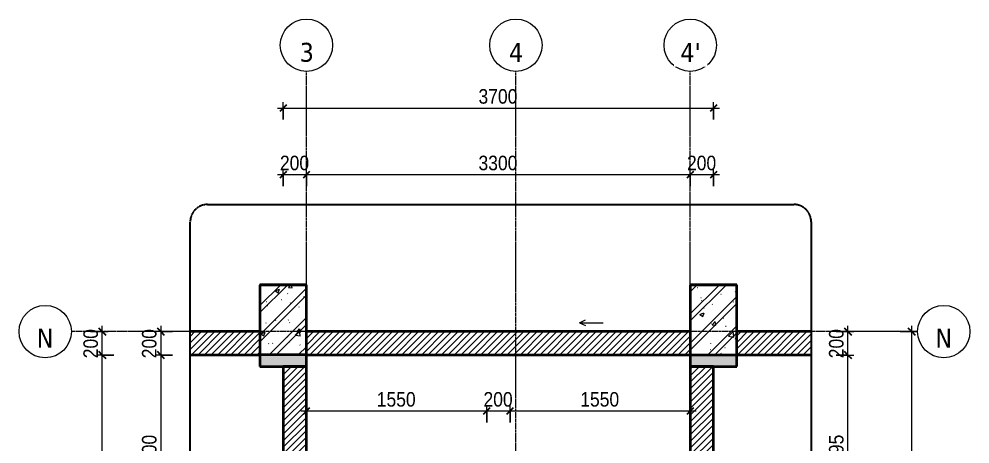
# Model space of a CAD drawing. Header units: millimetres. Extents: x 39389 to 101854, y -4225 to 80933.
# Drawn here: x 58104 to 66281, y 77271 to 80924 of the extents above; entities that cross this region are included whole.
import ezdxf

# ---------------------------------------------------------------- set-up
doc = ezdxf.new("R2010")
doc.units = ezdxf.units.MM
for name, pattern in [('Dash - Tight', [4.5, 3, -1.5]), ('Grid Line', [22.225, 12.7, -3.175, 3.175, -3.175]), ('Hidden', [7.14375, 4.7625, -2.38125]), ('Overhead', [3.96875, 2.38125, -1.5875])]:
    doc.linetypes.add(name, pattern=pattern)
for name, color, linetype, lineweight in [('0-4', 50, 'Continuous', 5), ('A-ANNO-DIMS', 211, 'Continuous', 9), ('A-ANNO-DIMS-50', 211, 'Continuous', 9), ('A-DETL-GENF-1', 92, 'Dash - Tight', 18), ('A-DETL-GENF-2', 254, 'Continuous', 18), ('A-DETL-GENF-3', 92, 'Hidden', 25), ('A-DETL-MEDM', 33, 'Continuous', 35), ('A-GLAZ', 151, 'Continuous', 18), ('A-WALL-1', 113, 'Continuous', 35), ('A-WALL-PATT-1', 111, 'Continuous', 18), ('M-EQPM', 50, 'Continuous', 18), ('M-EQPM-1', 50, 'Continuous', 25), ('S-COLS-1', 9, 'Continuous', 5), ('S-COLS-2', 7, 'Continuous', 35), ('S-GRID-1', 1, 'Grid Line', 9), ('S-GRID-IDEN', 1, 'Continuous', 9), ('S-STRS-MBND', 31, 'Overhead', 18)]:
    doc.layers.add(name, color=color, linetype=linetype, lineweight=lineweight)
doc.styles.add('Tahoma_B', font='tahomabd.ttf', dxfattribs={"height": 162.5})
doc.styles.add('UTM Avo', font='', dxfattribs={"width": 0.9, "height": 125})
doc.styles.get('UTM Avo').set_extended_font_data('UTM Avo')
doc.dimstyles.new('1_Dim_chi_tiet_2_5', dxfattribs={"dimscale": 304.8, "dimtxt": 124.912619, "dimasz": 0.19685, "dimexe": 0.164042, "dimexo": 0.0625, "dimgap": 0.016404, "dimtad": 1, "dimdec": 0, "dimrnd": 5, "dimzin": 0, "dimdsep": 46, "dimtxsty": 'UTM Avo', "dimblk1": 'OBLIQUE', "dimblk2": 'OBLIQUE', "dimsah": 1, "dimcen": 0.09, "dimdle": 0.164042, "dimazin": 0, "dimtfac": 1, "dimtdec": 4, "dimtix": 1, "dimtmove": 0, "dimatfit": 3, "dimfxl": 0.328084, "dimfxlon": 1, "dimtvp": 1, "dimtolj": 1, "dimtzin": 0, "dimarcsym": 2})
pattern_1 = [(45, (17923.5, 0), (-28.284271, 28.284271), [])]

# ---------------------------------------------------------------- blocks, each defined once
blk = doc.blocks.new('NCV_TKTC_KET CAU_rvt-3-TKCS_THANG BỘ TB1 - MẶT BẰNG TẦNG 2-7')
at = {"layer": 'S-COLS-1'}
for points in [[(42652.6, 77936.9), (42652.6, 78038.6), (42252.6, 78038.6), (42252.6, 77936.9)], [(46352.6, 77936.9), (46352.6, 78036.9), (45952.6, 78036.9), (45952.6, 77936.9)]]:
    blk.add_hatch(color=256, dxfattribs=at).paths.add_polyline_path(points)
at = {"layer": 'S-COLS-2'}
for p, q in [((42252.6, 78038.6), (42252.6, 77936.9)), ((42652.6, 77936.9), (42652.6, 78038.6)), ((45952.6, 78036.9), (45952.6, 77936.9)), ((46352.6, 77936.9), (46352.6, 78036.9)), ((42252.6, 77936.9), (42652.6, 77936.9)), ((45952.6, 77936.9), (46352.6, 77936.9))]:
    blk.add_line(p, q, dxfattribs=at)
blk = doc.blocks.new('1_FAMILY RVT - W01-WxH 1000x3200-3536800-TKCS_THANG BỘ TB1 - MẶT BẰNG TẦNG 2-7')
at = {"layer": 'A-GLAZ'}
for q in [(749.2, 197.79), (749.2, 146.99), (901.6, 172.39)]:
    blk.add_line((698.4, 172.39), q, dxfattribs=at)
blk = doc.blocks.new('TKTC_XREF_251221_MB TANG 2-7 - TKTC_XREF_251221_MB TANG 2-7-2039446-TKCS_THANG BỘ TB1 - MẶT BẰNG TẦNG 2-7')
at = {"layer": 'M-EQPM-1'}
for p, q in [((8600.1, 61403.3), (8600.1, 61400)), ((9000.1, 61403.3), (8600.1, 61403.3)), ((9000.1, 61001.6), (9000.1, 61403.3)), ((12300, 61403.3), (12300, 61400)), ((12700, 61403.3), (12300, 61403.3)), ((12700, 61400), (12700, 61403.3)), ((8600, 61001.6), (8000.1, 61001.6)), ((12300, 61001.6), (9000.1, 61001.6)), ((13339.7, 61001.6), (12700, 61001.6))]:
    blk.add_line(p, q, dxfattribs=at)
blk = doc.blocks.new('BORDER VIEW - BORDER VIEW-3754246-TKCS_THANG BỘ TB1 - MẶT BẰNG TẦNG 2-7')
at = {"layer": 'A-DETL-GENF-3'}
for p, q in [((150, 9792.6), (5189.7, 9792.6)), ((0, 150), (0, 9642.6)), ((5339.7, 9642.6), (5339.7, 150))]:
    blk.add_line(p, q, dxfattribs=at)
for centre, start, end in [((150, 9642.6), 90, 180), ((5189.7, 9642.6), 360, 90)]:
    blk.add_arc(centre, 150, start, end, dxfattribs=at)
blk = doc.blocks.new('Grid - M_Grid Head - Circle-353313-TKCS_THANG BỘ TB1 - MẶT BẰNG TẦNG 2-7')
at = {"layer": 'S-GRID-IDEN'}
blk.add_circle((0, 0), 4.5, dxfattribs=at)
blk = doc.blocks.new('DIMBLOCK81-TKCS_THANG BỘ TB1 - MẶT BẰNG TẦNG 2-7')
at = {"layer": 'A-ANNO-DIMS-50'}
for p, q in [((60576.1, 77654.5), (60576.1, 77504.5)), ((60576.1, 77554.5), (60576.1, 77654.5)), ((62126.5, 77454.5), (62126.5, 77604.5)), ((60526.1, 77554.5), (62126.5, 77554.5)), ((62126.5, 77554.5), (62126.5, 77454.5))]:
    blk.add_line(p, q, dxfattribs=at)
at = {"layer": 'A-ANNO-DIMS-50', "lineweight": 25}
for p, q in [((60576.1, 77554.5), (60546.1, 77524.5)), ((60576.1, 77554.5), (60606.1, 77584.5)), ((62126.5, 77554.5), (62096.5, 77524.5)), ((62126.5, 77554.5), (62156.5, 77584.5))]:
    blk.add_line(p, q, dxfattribs=at)
at = {"layer": 'A-ANNO-DIMS-50', "color": 0, "insert": (61180.1, 77716.9), "char_height": 125, "width": 410.824, "attachment_point": 1, "line_spacing_factor": 1.110334, "style": 'UTM Avo'}
blk.add_mtext('1550', dxfattribs=at)
blk = doc.blocks.new('_Oblique')
at = {"color": 0, "linetype": 'ByBlock', "lineweight": -2}
blk.add_line((-0.5, -0.5), (0.5, 0.5), dxfattribs=at)
blk = doc.blocks.new('DIMBLOCK82-TKCS_THANG BỘ TB1 - MẶT BẰNG TẦNG 2-7')
at = {"layer": 'A-ANNO-DIMS-50'}
for p, q in [((62126.5, 77454.5), (62126.5, 77604.5)), ((62326.1, 77454.5), (62326.1, 77604.5)), ((62126.5, 77554.5), (62326.1, 77554.5)), ((62126.5, 77554.5), (62126.5, 77454.5)), ((62326.1, 77554.5), (62326.1, 77454.5))]:
    blk.add_line(p, q, dxfattribs=at)
at = {"layer": 'A-ANNO-DIMS-50', "lineweight": 25}
for p, q in [((62126.5, 77554.5), (62096.5, 77524.5)), ((62126.5, 77554.5), (62156.5, 77584.5)), ((62326.1, 77554.5), (62296.1, 77524.5)), ((62326.1, 77554.5), (62356.1, 77584.5))]:
    blk.add_line(p, q, dxfattribs=at)
at = {"layer": 'A-ANNO-DIMS-50', "color": 0, "insert": (62097.9, 77716.9), "char_height": 125, "width": 308.118, "attachment_point": 1, "line_spacing_factor": 1.110334, "style": 'UTM Avo'}
blk.add_mtext('200', dxfattribs=at)
blk = doc.blocks.new('DIMBLOCK83-TKCS_THANG BỘ TB1 - MẶT BẰNG TẦNG 2-7')
at = {"layer": 'A-ANNO-DIMS-50'}
for p, q in [((62326.1, 77454.5), (62326.1, 77604.5)), ((63876.1, 77654.5), (63876.1, 77504.5)), ((63876.1, 77554.5), (63876.1, 77654.5)), ((62326.1, 77554.5), (63926.1, 77554.5)), ((62326.1, 77554.5), (62326.1, 77454.5))]:
    blk.add_line(p, q, dxfattribs=at)
at = {"layer": 'A-ANNO-DIMS-50', "lineweight": 25}
for p, q in [((62326.1, 77554.5), (62296.1, 77524.5)), ((62326.1, 77554.5), (62356.1, 77584.5)), ((63876.1, 77554.5), (63846.1, 77524.5)), ((63876.1, 77554.5), (63906.1, 77584.5))]:
    blk.add_line(p, q, dxfattribs=at)
at = {"layer": 'A-ANNO-DIMS-50', "color": 0, "insert": (62929.9, 77716.9), "char_height": 125, "width": 410.824, "attachment_point": 1, "line_spacing_factor": 1.110334, "style": 'UTM Avo'}
blk.add_mtext('1550', dxfattribs=at)
blk = doc.blocks.new('DIMBLOCK86-TKCS_THANG BỘ TB1 - MẶT BẰNG TẦNG 2-7')
at = {"layer": 'A-ANNO-DIMS-50'}
for p, q in [((65131, 78034.9), (65281, 78034.9)), ((65231, 78034.9), (65131, 78034.9)), ((65231, 76339), (65231, 78034.9)), ((65131, 76339), (65281, 76339)), ((65231, 76339), (65131, 76339))]:
    blk.add_line(p, q, dxfattribs=at)
at = {"layer": 'A-ANNO-DIMS-50', "lineweight": 25}
for p, q in [((65231, 78034.9), (65201, 78064.9)), ((65231, 78034.9), (65261, 78004.9)), ((65231, 76339), (65201, 76369)), ((65231, 76339), (65261, 76309))]:
    blk.add_line(p, q, dxfattribs=at)
at = {"layer": 'A-ANNO-DIMS-50', "color": 0, "insert": (65068.6, 77015.8), "char_height": 125, "width": 410.824, "attachment_point": 1, "rotation": 90, "line_spacing_factor": 1.110334, "style": 'UTM Avo'}
blk.add_mtext('1695', dxfattribs=at)
blk = doc.blocks.new('DIMBLOCK87-TKCS_THANG BỘ TB1 - MẶT BẰNG TẦNG 2-7')
at = {"layer": 'A-ANNO-DIMS-50', "lineweight": 25}
for p, q in [((65231, 78236.9), (65201, 78266.9)), ((65231, 78236.9), (65261, 78206.9)), ((65231, 78034.9), (65201, 78064.9)), ((65231, 78034.9), (65261, 78004.9))]:
    blk.add_line(p, q, dxfattribs=at)
at = {"layer": 'A-ANNO-DIMS-50'}
for p, q in [((65231, 78034.9), (65231, 78286.9)), ((65131, 78236.9), (65281, 78236.9)), ((65231, 78236.9), (65131, 78236.9)), ((65131, 78034.9), (65281, 78034.9)), ((65231, 78034.9), (65131, 78034.9))]:
    blk.add_line(p, q, dxfattribs=at)
at = {"layer": 'A-ANNO-DIMS-50', "color": 0, "insert": (65068.6, 78007.5), "char_height": 125, "width": 308.118, "attachment_point": 1, "rotation": 90, "line_spacing_factor": 1.110334, "style": 'UTM Avo'}
blk.add_mtext('200', dxfattribs=at)
blk = doc.blocks.new('DIMBLOCK88-TKCS_THANG BỘ TB1 - MẶT BẰNG TẦNG 2-7')
at = {"layer": 'A-ANNO-DIMS-50', "lineweight": 25}
for p, q in [((59323.6, 78236.9), (59293.6, 78266.9)), ((59323.6, 78236.9), (59353.6, 78206.9)), ((59323.6, 78034.9), (59293.6, 78064.9)), ((59323.6, 78034.9), (59353.6, 78004.9))]:
    blk.add_line(p, q, dxfattribs=at)
at = {"layer": 'A-ANNO-DIMS-50'}
for p, q in [((59323.6, 78286.9), (59323.6, 78034.9)), ((59423.6, 78236.9), (59273.6, 78236.9)), ((59323.6, 78236.9), (59423.6, 78236.9)), ((59423.6, 78034.9), (59273.6, 78034.9)), ((59323.6, 78034.9), (59423.6, 78034.9))]:
    blk.add_line(p, q, dxfattribs=at)
at = {"layer": 'A-ANNO-DIMS-50', "color": 0, "insert": (59161.2, 78007.5), "char_height": 125, "width": 308.118, "attachment_point": 1, "rotation": 90, "line_spacing_factor": 1.110334, "style": 'UTM Avo'}
blk.add_mtext('200', dxfattribs=at)
blk = doc.blocks.new('DIMBLOCK89-TKCS_THANG BỘ TB1 - MẶT BẰNG TẦNG 2-7')
at = {"layer": 'A-ANNO-DIMS-50'}
for p, q in [((59423.6, 78034.9), (59273.6, 78034.9)), ((59323.6, 78034.9), (59323.6, 76336.9)), ((59323.6, 78034.9), (59423.6, 78034.9)), ((59423.6, 76336.9), (59273.6, 76336.9)), ((59323.6, 76336.9), (59423.6, 76336.9))]:
    blk.add_line(p, q, dxfattribs=at)
at = {"layer": 'A-ANNO-DIMS-50', "lineweight": 25}
for p, q in [((59323.6, 78034.9), (59293.6, 78064.9)), ((59323.6, 78034.9), (59353.6, 78004.9)), ((59323.6, 76336.9), (59293.6, 76366.9)), ((59323.6, 76336.9), (59353.6, 76306.9))]:
    blk.add_line(p, q, dxfattribs=at)
at = {"layer": 'A-ANNO-DIMS-50', "color": 0, "insert": (59161.2, 77014.7), "char_height": 125, "width": 410.824, "attachment_point": 1, "rotation": 90, "line_spacing_factor": 1.110334, "style": 'UTM Avo'}
blk.add_mtext('1700', dxfattribs=at)
blk = doc.blocks.new('DIMBLOCK91-TKCS_THANG BỘ TB1 - MẶT BẰNG TẦNG 2-7')
at = {"layer": 'A-ANNO-DIMS-50'}
for p, q in [((60326.1, 79586.4), (60576.1, 79586.4)), ((60376.1, 79486.4), (60376.1, 79636.4)), ((60376.1, 79586.4), (60376.1, 79486.4)), ((60576.1, 79486.4), (60576.1, 79636.4)), ((60576.1, 79586.4), (60576.1, 79486.4))]:
    blk.add_line(p, q, dxfattribs=at)
at = {"layer": 'A-ANNO-DIMS-50', "lineweight": 25}
for p, q in [((60376.1, 79586.4), (60346.1, 79556.4)), ((60376.1, 79586.4), (60406.1, 79616.4)), ((60576.1, 79586.4), (60546.1, 79556.4)), ((60576.1, 79586.4), (60606.1, 79616.4))]:
    blk.add_line(p, q, dxfattribs=at)
at = {"layer": 'A-ANNO-DIMS-50', "color": 0, "insert": (60347.7, 79748.8), "char_height": 125, "width": 308.118, "attachment_point": 1, "line_spacing_factor": 1.110334, "style": 'UTM Avo'}
blk.add_mtext('200', dxfattribs=at)
blk = doc.blocks.new('DIMBLOCK92-TKCS_THANG BỘ TB1 - MẶT BẰNG TẦNG 2-7')
at = {"layer": 'A-ANNO-DIMS-50', "lineweight": 25}
for p, q in [((60576.1, 79586.4), (60546.1, 79556.4)), ((60576.1, 79586.4), (60606.1, 79616.4)), ((63876.1, 79586.4), (63846.1, 79556.4)), ((63876.1, 79586.4), (63906.1, 79616.4))]:
    blk.add_line(p, q, dxfattribs=at)
at = {"layer": 'A-ANNO-DIMS-50'}
for p, q in [((60576.1, 79486.4), (60576.1, 79636.4)), ((60576.1, 79586.4), (63876.1, 79586.4)), ((60576.1, 79586.4), (60576.1, 79486.4)), ((63876.1, 79486.4), (63876.1, 79636.4)), ((63876.1, 79586.4), (63876.1, 79486.4))]:
    blk.add_line(p, q, dxfattribs=at)
at = {"layer": 'A-ANNO-DIMS-50', "color": 0, "insert": (62054.9, 79748.8), "char_height": 125, "width": 410.824, "attachment_point": 1, "line_spacing_factor": 1.110334, "style": 'UTM Avo'}
blk.add_mtext('3300', dxfattribs=at)
blk = doc.blocks.new('DIMBLOCK93-TKCS_THANG BỘ TB1 - MẶT BẰNG TẦNG 2-7')
at = {"layer": 'A-ANNO-DIMS-50', "lineweight": 25}
for p, q in [((63876.1, 79586.4), (63846.1, 79556.4)), ((63876.1, 79586.4), (63906.1, 79616.4)), ((64076.1, 79586.4), (64046.1, 79556.4)), ((64076.1, 79586.4), (64106.1, 79616.4))]:
    blk.add_line(p, q, dxfattribs=at)
at = {"layer": 'A-ANNO-DIMS-50'}
for p, q in [((63876.1, 79486.4), (63876.1, 79636.4)), ((63876.1, 79586.4), (64126.1, 79586.4)), ((63876.1, 79586.4), (63876.1, 79486.4)), ((64076.1, 79486.4), (64076.1, 79636.4)), ((64076.1, 79586.4), (64076.1, 79486.4))]:
    blk.add_line(p, q, dxfattribs=at)
at = {"layer": 'A-ANNO-DIMS-50', "color": 0, "insert": (63847.7, 79748.8), "char_height": 125, "width": 308.118, "attachment_point": 1, "line_spacing_factor": 1.110334, "style": 'UTM Avo'}
blk.add_mtext('200', dxfattribs=at)
blk = doc.blocks.new('DIMBLOCK94-TKCS_THANG BỘ TB1 - MẶT BẰNG TẦNG 2-7')
at = {"layer": 'A-ANNO-DIMS-50'}
for p, q in [((60326.1, 80158.7), (64126.1, 80158.7)), ((60376.1, 80058.7), (60376.1, 80208.7)), ((60376.1, 80158.7), (60376.1, 80058.7)), ((64076.1, 80058.7), (64076.1, 80208.7)), ((64076.1, 80158.7), (64076.1, 80058.7))]:
    blk.add_line(p, q, dxfattribs=at)
at = {"layer": 'A-ANNO-DIMS-50', "lineweight": 25}
for p, q in [((60376.1, 80158.7), (60346.1, 80128.7)), ((60376.1, 80158.7), (60406.1, 80188.7)), ((64076.1, 80158.7), (64046.1, 80128.7)), ((64076.1, 80158.7), (64106.1, 80188.7))]:
    blk.add_line(p, q, dxfattribs=at)
at = {"layer": 'A-ANNO-DIMS-50', "color": 0, "insert": (62054.9, 80321.1), "char_height": 125, "width": 410.824, "attachment_point": 1, "line_spacing_factor": 1.110334, "style": 'UTM Avo'}
blk.add_mtext('3700', dxfattribs=at)
blk = doc.blocks.new('DIMBLOCK98-TKCS_THANG BỘ TB1 - MẶT BẰNG TẦNG 2-7')
at = {"layer": 'A-ANNO-DIMS-50', "lineweight": 25}
for p, q in [((65780.3, 78236.9), (65750.3, 78266.9)), ((65780.3, 78236.9), (65810.3, 78206.9)), ((65780.3, 71511.9), (65750.3, 71541.9)), ((65780.3, 71511.9), (65810.3, 71481.9))]:
    blk.add_line(p, q, dxfattribs=at)
at = {"layer": 'A-ANNO-DIMS-50'}
for p, q in [((65780.3, 71511.9), (65780.3, 78286.9)), ((65680.3, 78236.9), (65830.3, 78236.9)), ((65780.3, 78236.9), (65680.3, 78236.9)), ((65680.3, 71511.9), (65830.3, 71511.9)), ((65780.3, 71511.9), (65680.3, 71511.9))]:
    blk.add_line(p, q, dxfattribs=at)
at = {"layer": 'A-ANNO-DIMS-50', "color": 0, "insert": (65617.9, 74703.3), "char_height": 125, "width": 410.824, "attachment_point": 1, "rotation": 90, "line_spacing_factor": 1.110334, "style": 'UTM Avo'}
blk.add_mtext('6725', dxfattribs=at)
blk = doc.blocks.new('DIMBLOCK104-TKCS_THANG BỘ TB1 - MẶT BẰNG TẦNG 2-7')
at = {"layer": 'A-ANNO-DIMS-50'}
for p, q in [((58919.8, 78034.9), (58769.8, 78034.9)), ((58819.8, 71711.9), (58819.8, 78034.9)), ((58819.8, 78034.9), (58919.8, 78034.9)), ((58919.8, 71711.9), (58769.8, 71711.9)), ((58819.8, 71711.9), (58919.8, 71711.9))]:
    blk.add_line(p, q, dxfattribs=at)
at = {"layer": 'A-ANNO-DIMS-50', "lineweight": 25}
for p, q in [((58819.8, 78034.9), (58789.8, 78064.9)), ((58819.8, 78034.9), (58849.8, 78004.9)), ((58819.8, 71711.9), (58789.8, 71741.9)), ((58819.8, 71711.9), (58849.8, 71681.9))]:
    blk.add_line(p, q, dxfattribs=at)
at = {"layer": 'A-ANNO-DIMS-50', "color": 0, "insert": (58657.4, 74702.2), "char_height": 125, "width": 410.824, "attachment_point": 1, "rotation": 90, "line_spacing_factor": 1.110334, "style": 'UTM Avo'}
blk.add_mtext('6325', dxfattribs=at)
blk = doc.blocks.new('DIMBLOCK105-TKCS_THANG BỘ TB1 - MẶT BẰNG TẦNG 2-7')
at = {"layer": 'A-ANNO-DIMS-50', "lineweight": 25}
for p, q in [((58819.8, 78236.9), (58789.8, 78266.9)), ((58819.8, 78236.9), (58849.8, 78206.9)), ((58819.8, 78034.9), (58789.8, 78064.9)), ((58819.8, 78034.9), (58849.8, 78004.9))]:
    blk.add_line(p, q, dxfattribs=at)
at = {"layer": 'A-ANNO-DIMS-50'}
for p, q in [((58819.8, 78034.9), (58819.8, 78286.9)), ((58719.8, 78236.9), (58869.8, 78236.9)), ((58819.8, 78236.9), (58719.8, 78236.9)), ((58919.8, 78034.9), (58769.8, 78034.9)), ((58819.8, 78034.9), (58919.8, 78034.9))]:
    blk.add_line(p, q, dxfattribs=at)
at = {"layer": 'A-ANNO-DIMS-50', "color": 0, "insert": (58657.4, 78007.5), "char_height": 125, "width": 308.118, "attachment_point": 1, "rotation": 90, "line_spacing_factor": 1.110334, "style": 'UTM Avo'}
blk.add_mtext('200', dxfattribs=at)

msp = doc.modelspace()

# ---------------------------------------------------------------- hatches: boundary and pattern name
at = {"layer": 'A-DETL-GENF-2'}
h = msp.add_hatch(dxfattribs=at)
h.set_pattern_fill('FP_2', color=256, style=0, pattern_type=2)
h.set_pattern_definition([(50, (17923.5, 0), (364.3679, -31.8783), [38.1, -419.1]), (355, (17923.5, 0), (-70.4859, 382.1133), [30.48, -335.28]), (100.451, (17953.86, -2.66), (293.885, 350.2334), [32.38, -356.18]), (46.184, (17923.5, 101.6), (542.1585, -84.0858), [57.15, -628.65]), (96.636, (17968.7, 94.6), (474.805, 494.8554), [48.57, -534.27]), (351.184, (17923.5, 101.6), (474.8102, 494.85), [45.72, -502.92]), (21, (17974.3, 76.2), (303.2285, -204.5305), [38.1, -419.1]), (326, (17974.3, 76.2), (123.6039, 368.376), [30.48, -335.28]), (71.451, (17999.57, 59.16), (426.8341, 163.8427), [32.38, -356.18]), (37.5, (17923.5, 0), (6.17665, 169.11015), [3.353, -327.863, 3.353, -337.007, -336.55]), (37.5, (17923.5, 0), (6.17665, 169.11015), [-671.576, 3.353, -333.197]), (7.5, (17923.5, 0), (133.63888, 200.3615), [3.353, -190.703, 3.353, -320.243, -128.27]), (7.5, (17923.5, 0), (133.63888, 200.3615), [-517.652, 3.353, -124.917]), (327.5, (17810.22, 0), (271.18182, -11.45836), [3.353, -123.647, 3.353, -392.887, -525.78]), (327.5, (17810.22, 0), (271.18182, -11.45836), [-523.24, 3.353, -522.427]), (317.5, (17759.42, 0), (296.2585, 50.85285), [3.353, -161.747, 3.353, -259.791, -373.38]), (317.5, (17759.42, 0), (296.2585, 50.85285), [-428.244, 3.353, -370.027]), (45, (17923.5, 0), (-125.7236, 125.7236), []), (45, (17923.5, 190.5), (-125.7236, 125.7236), [])])
h.paths.add_polyline_path([(64276.1, 78036.9), (64276.1, 78636.9), (63876.1, 78636.9), (63876.1, 78036.9)])
h.paths.add_polyline_path([(60176.1, 78038.6), (60576.1, 78038.6), (60576.1, 78636.9), (60176.1, 78636.9)])
at = {"layer": 'A-WALL-PATT-1'}
h = msp.add_hatch(dxfattribs=at)
h.set_pattern_fill('FP_1', color=256, style=0, pattern_type=2)
h.set_pattern_definition(pattern_1)
h.paths.add_polyline_path([(60176.1, 78036.9), (60176.1, 78236.9), (59576.1, 78236.9), (59576.1, 78036.9)])
h = msp.add_hatch(dxfattribs=at)
h.set_pattern_fill('FP_1', color=256, style=0, pattern_type=2)
h.set_pattern_definition(pattern_1)
h.paths.add_polyline_path([(63876.1, 78036.9), (63876.1, 78236.9), (60576.1, 78236.9), (60576.1, 78036.9), (62233.9, 78036.9)])
h = msp.add_hatch(dxfattribs=at)
h.set_pattern_fill('FP_1', color=256, style=0, pattern_type=2)
h.set_pattern_definition(pattern_1)
h.paths.add_polyline_path([(64915.8, 78036.9), (64915.8, 78236.9), (64276.1, 78236.9), (64276.1, 78036.9)])
h = msp.add_hatch(dxfattribs=at)
h.set_pattern_fill('FP_1', color=256, style=0, pattern_type=2)
h.set_pattern_definition(pattern_1)
h.paths.add_polyline_path([(60576.1, 74716.9), (60576.1, 77936.9), (60376.1, 77936.9), (60376.1, 74716.9)])
h = msp.add_hatch(dxfattribs=at)
h.set_pattern_fill('FP_1', color=256, style=0, pattern_type=2)
h.set_pattern_definition(pattern_1)
h.paths.add_polyline_path([(63876.1, 74516.9), (64076.1, 74516.9), (64076.1, 77936.9), (63876.1, 77936.9), (63876.1, 75027.7)])

# ---------------------------------------------------------------- linework, layer by layer
at = {"layer": 'A-DETL-MEDM'}
for p, q in [((60576.1, 78636.9), (60176.1, 78636.9)), ((60176.1, 78636.9), (60176.1, 78038.6)), ((60576.1, 78038.6), (60576.1, 78636.9)), ((64276.1, 78636.9), (63876.1, 78636.9)), ((63876.1, 78636.9), (63876.1, 78036.9)), ((64276.1, 78036.9), (64276.1, 78636.9)), ((60176.1, 78038.6), (60576.1, 78038.6)), ((63876.1, 78036.9), (64276.1, 78036.9))]:
    msp.add_line(p, q, dxfattribs=at)
at = {"layer": 'A-WALL-1'}
for p, q in [((60176.1, 78236.9), (59576.1, 78236.9)), ((63876.1, 78236.9), (60576.1, 78236.9)), ((64915.8, 78236.9), (64276.1, 78236.9)), ((59576.1, 78036.9), (60176.1, 78036.9)), ((60176.1, 78036.9), (60176.1, 78038.6)), ((60576.1, 78038.6), (60576.1, 78036.9)), ((60576.1, 78036.9), (63876.1, 78036.9)), ((64276.1, 78036.9), (64915.8, 78036.9)), ((60576.1, 77936.9), (60376.1, 77936.9)), ((60376.1, 77936.9), (60376.1, 75337.4)), ((60576.1, 74516.9), (60576.1, 77936.9)), ((63876.1, 77936.9), (63876.1, 75920.4)), ((64076.1, 77936.9), (63876.1, 77936.9)), ((64076.1, 75337.4), (64076.1, 77936.9))]:
    msp.add_line(p, q, dxfattribs=at)
at = {"layer": 'S-GRID-1'}
for p, q in [((60576.1, 79223.7), (60576.1, 80473.7)), ((60576.1, 70065.2), (60576.1, 79223.7)), ((62376.1, 70065.2), (62376.1, 79223.7)), ((63876.1, 70065.2), (63876.1, 79223.7)), ((59804.2, 78236.9), (58554.2, 78236.9)), ((64581, 78236.9), (59804.2, 78236.9)), ((65831, 78236.9), (64581, 78236.9))]:
    msp.add_line(p, q, dxfattribs=at)
at = {"layer": 'S-STRS-MBND'}
for p, q in [((60576.5, 78036.9), (63876.1, 78036.9)), ((60576.5, 76339), (60576.5, 78036.9)), ((63876.1, 78036.9), (63876.1, 76339))]:
    msp.add_line(p, q, dxfattribs=at)

# ---------------------------------------------------------------- block references
at = {"layer": '0-4'}
msp.add_blockref('NCV_TKTC_KET CAU_rvt-3-TKCS_THANG BỘ TB1 - MẶT BẰNG TẦNG 2-7', (17923.5, 0), dxfattribs=at)
at = {"layer": 'A-DETL-GENF-1'}
msp.add_blockref('BORDER VIEW - BORDER VIEW-3754246-TKCS_THANG BỘ TB1 - MẶT BẰNG TẦNG 2-7', (59576.1, 69536.9), dxfattribs=at)
at = {"layer": 'A-GLAZ'}
msp.add_blockref('1_FAMILY RVT - W01-WxH 1000x3200-3536800-TKCS_THANG BỘ TB1 - MẶT BẰNG TẦNG 2-7', (62226.1, 78140.7), dxfattribs=at)
at = {"layer": 'M-EQPM'}
msp.add_blockref('TKTC_XREF_251221_MB TANG 2-7 - TKTC_XREF_251221_MB TANG 2-7-2039446-TKCS_THANG BỘ TB1 - MẶT BẰNG TẦNG 2-7', (51576.1, 17236.9), dxfattribs=at)
at = {"layer": 'S-GRID-IDEN', "xscale": 49.99999999999998, "yscale": 49.99999999999998, "zscale": 49.99999999999998}
for p in [(60576.1, 80698.7), (62376.1, 80698.7), (63876.1, 80698.7)]:
    msp.add_blockref('Grid - M_Grid Head - Circle-353313-TKCS_THANG BỘ TB1 - MẶT BẰNG TẦNG 2-7', p, dxfattribs=at)
at = {"layer": 'S-GRID-IDEN', "xscale": 49.99999999999998, "yscale": 49.99999999999998, "zscale": 49.99999999999998, "rotation": 89.99999999999987}
for p in [(58329.2, 78236.9), (66056, 78236.9)]:
    msp.add_blockref('Grid - M_Grid Head - Circle-353313-TKCS_THANG BỘ TB1 - MẶT BẰNG TẦNG 2-7', p, dxfattribs=at)

# ---------------------------------------------------------------- dimensions: what is measured, and where the dimension line sits
at = {"layer": 'A-ANNO-DIMS'}
for base, p1, p2, override, picture, middle in [((64076.1, 80158.7), (60376.1, 80058.7), (64076.1, 80058.7), {"dimpost": '<>', "dimfxl": 3700}, 'DIMBLOCK94-TKCS_THANG BỘ TB1 - MẶT BẰNG TẦNG 2-7', (62226.1, 80228.4)), ((60576.1, 79586.4), (60376.1, 79486.4), (60576.1, 79486.4), {"dimpost": '<>', "dimfxl": 200}, 'DIMBLOCK91-TKCS_THANG BỘ TB1 - MẶT BẰNG TẦNG 2-7', (60476.1, 79656.1)), ((63876.1, 79586.4), (60576.1, 79486.4), (63876.1, 79486.4), {"dimpost": '<>', "dimfxl": 3300}, 'DIMBLOCK92-TKCS_THANG BỘ TB1 - MẶT BẰNG TẦNG 2-7', (62226.1, 79656.1)), ((64076.1, 79586.4), (63876.1, 79486.4), (64076.1, 79486.4), {"dimpost": '<>', "dimfxl": 200}, 'DIMBLOCK93-TKCS_THANG BỘ TB1 - MẶT BẰNG TẦNG 2-7', (63976.1, 79656.1)), ((62126.5, 77554.5), (60576.1, 77654.5), (62126.5, 77454.5), {"dimpost": '<>', "dimfxl": 1563.246673}, 'DIMBLOCK81-TKCS_THANG BỘ TB1 - MẶT BẰNG TẦNG 2-7', (61351.3, 77624.2)), ((62326.1, 77554.5), (62126.5, 77454.5), (62326.1, 77454.5), {"dimpost": '<>', "dimfxl": 199.6}, 'DIMBLOCK82-TKCS_THANG BỘ TB1 - MẶT BẰNG TẦNG 2-7', (62226.3, 77624.2)), ((63876.1, 77554.5), (62326.1, 77454.5), (63876.1, 77654.5), {"dimpost": '<>', "dimfxl": 1562.849961}, 'DIMBLOCK83-TKCS_THANG BỘ TB1 - MẶT BẰNG TẦNG 2-7', (63101.1, 77624.2))]:
    dim = msp.add_linear_dim(base=base, p1=p1, p2=p2, dimstyle='1_Dim_chi_tiet_2_5', override=override, dxfattribs=at)
    dim.commit()
    dim.dimension.update_dxf_attribs({"geometry": picture, "text_midpoint": middle})
for base, p1, p2, override, picture, middle in [((58819.8, 78236.9), (58919.8, 78034.9), (58719.8, 78236.9), {"dimpost": '<>', "dimfxl": 284.297736}, 'DIMBLOCK105-TKCS_THANG BỘ TB1 - MẶT BẰNG TẦNG 2-7', (58750.1, 78135.9)), ((59323.6, 78034.9), (59423.6, 78236.9), (59423.6, 78034.9), {"dimpost": '<>', "dimfxl": 202.052476}, 'DIMBLOCK88-TKCS_THANG BỘ TB1 - MẶT BẰNG TẦNG 2-7', (59253.9, 78135.9)), ((65231, 78236.9), (65131, 78034.9), (65131, 78236.9), {"dimpost": '<>', "dimfxl": 202.052476}, 'DIMBLOCK87-TKCS_THANG BỘ TB1 - MẶT BẰNG TẦNG 2-7', (65161.3, 78135.9)), ((65780.3, 78236.9), (65680.3, 71511.9), (65680.3, 78236.9), {"dimpost": '<>', "dimfxl": 6725}, 'DIMBLOCK98-TKCS_THANG BỘ TB1 - MẶT BẰNG TẦNG 2-7', (65710.6, 74874.4)), ((58819.8, 78034.9), (58919.8, 71711.9), (58919.8, 78034.9), {"dimpost": '<>', "dimfxl": 6322.947524}, 'DIMBLOCK104-TKCS_THANG BỘ TB1 - MẶT BẰNG TẦNG 2-7', (58750.1, 74873.4)), ((59323.6, 76336.9), (59423.6, 78034.9), (59423.6, 76336.9), {"dimpost": '<>', "dimfxl": 1697.947524}, 'DIMBLOCK89-TKCS_THANG BỘ TB1 - MẶT BẰNG TẦNG 2-7', (59253.9, 77185.9)), ((65231, 78034.9), (65131, 76339), (65131, 78034.9), {"dimpost": '<>', "dimfxl": 1695.895049}, 'DIMBLOCK86-TKCS_THANG BỘ TB1 - MẶT BẰNG TẦNG 2-7', (65161.4, 77186.9))]:
    dim = msp.add_linear_dim(base=base, p1=p1, p2=p2, angle=90, dimstyle='1_Dim_chi_tiet_2_5', override=override, dxfattribs=at)
    dim.commit()
    dim.dimension.update_dxf_attribs({"geometry": picture, "text_midpoint": middle})

# ---------------------------------------------------------------- next in the draw order: texts
at = {"layer": 'S-GRID-IDEN', "char_height": 162.5, "attachment_point": 5, "line_spacing_factor": 0.996129, "style": 'Tahoma_B', "bg_fill": 3, "box_fill_scale": 1.25, "bg_fill_color": 256, "bg_fill_true_color": 13158600, "bg_fill_transparency": 0}
for s, insert, width in [('\\pt634.99962,1269.99925,1905.0005,2540.00013,3174.99975,3809.99937,4445.00062,5080.00025,5714.99987,6349.9995,6985.00075,7620.00037,8255,8889.99962,9524.99925,10160.0005,10795.00013,11429.99975,12064.99938,12700.00063,13335.00025,13969.99988,14604.9995,15240.00075,15875.00038,16510,17144.99963,17779.99925,18415.0005,19050.00013,19684.99975,20319.99938;3', (60578.4, 80636.3), 145.5), ('\\pt634.99962,1269.99925,1905.0005,2540.00013,3174.99975,3809.99937,4445.00062,5080.00025,5714.99987,6349.9995,6985.00075,7620.00037,8255,8889.99962,9524.99925,10160.0005,10795.00013,11429.99975,12064.99938,12700.00063,13335.00025,13969.99988,14604.9995,15240.00075,15875.00038,16510,17144.99963,17779.99925,18415.0005,19050.00013,19684.99975,20319.99938;4', (62378.4, 80636.3), 145.5), ("\\pt634.99962,1269.99925,1905.0005,2540.00013,3174.99975,3809.99937,4445.00062,5080.00025,5714.99987,6349.9995,6985.00075,7620.00037,8255,8889.99962,9524.99925,10160.0005,10795.00013,11429.99975,12064.99938,12700.00063,13335.00025,13969.99988,14604.9995,15240.00075,15875.00038,16510,17144.99963,17779.99925,18415.0005,19050.00013,19684.99975,20319.99938;4'", (63878.4, 80636.3), 205), ('\\pt634.99962,1269.99925,1905.0005,2540.00013,3174.99975,3809.99937,4445.00062,5080.00025,5714.99987,6349.9995,6985.00075,7620.00037,8255,8889.99962,9524.99925,10160.0005,10795.00013,11429.99975,12064.99938,12700.00063,13335.00025,13969.99988,14604.9995,15240.00075,15875.00038,16510,17144.99963,17779.99925,18415.0005,19050.00013,19684.99975,20319.99938;N', (58328.8, 78179.7), 175.5), ('\\pt634.99962,1269.99925,1905.0005,2540.00013,3174.99975,3809.99937,4445.00062,5080.00025,5714.99987,6349.9995,6985.00075,7620.00037,8255,8889.99962,9524.99925,10160.0005,10795.00013,11429.99975,12064.99938,12700.00063,13335.00025,13969.99988,14604.9995,15240.00075,15875.00038,16510,17144.99963,17779.99925,18415.0005,19050.00013,19684.99975,20319.99938;N', (66055.6, 78179.7), 175.5)]:
    msp.add_mtext(s, dxfattribs=dict(at, insert=insert, width=width))

# ---------------------------------------------------------------- next in the draw order: linework, layer by layer
at = {"layer": 'S-GRID-1'}
for p, q in [((62376.1, 79223.7), (62376.1, 80473.7)), ((63876.1, 79223.7), (63876.1, 80473.7))]:
    msp.add_line(p, q, dxfattribs=at)

doc.saveas('drawing.dxf')
